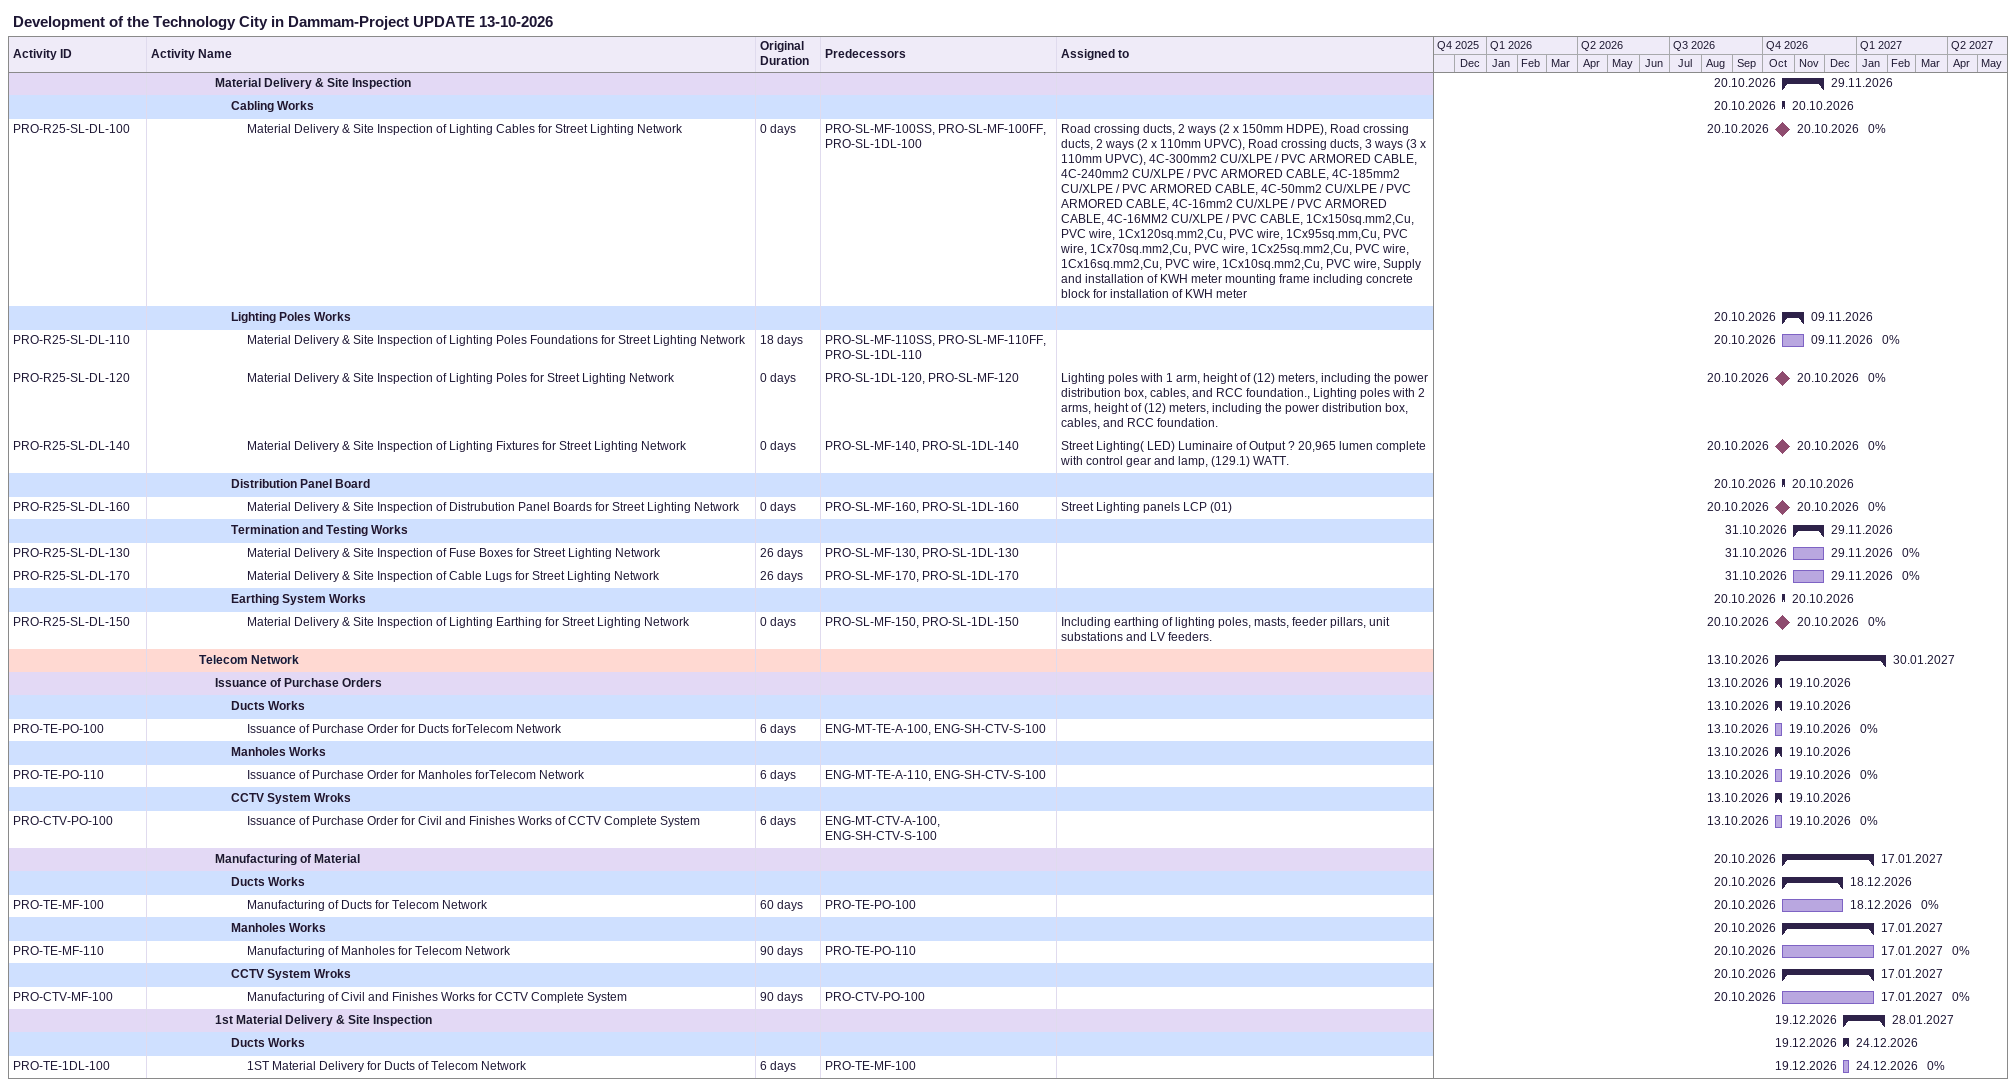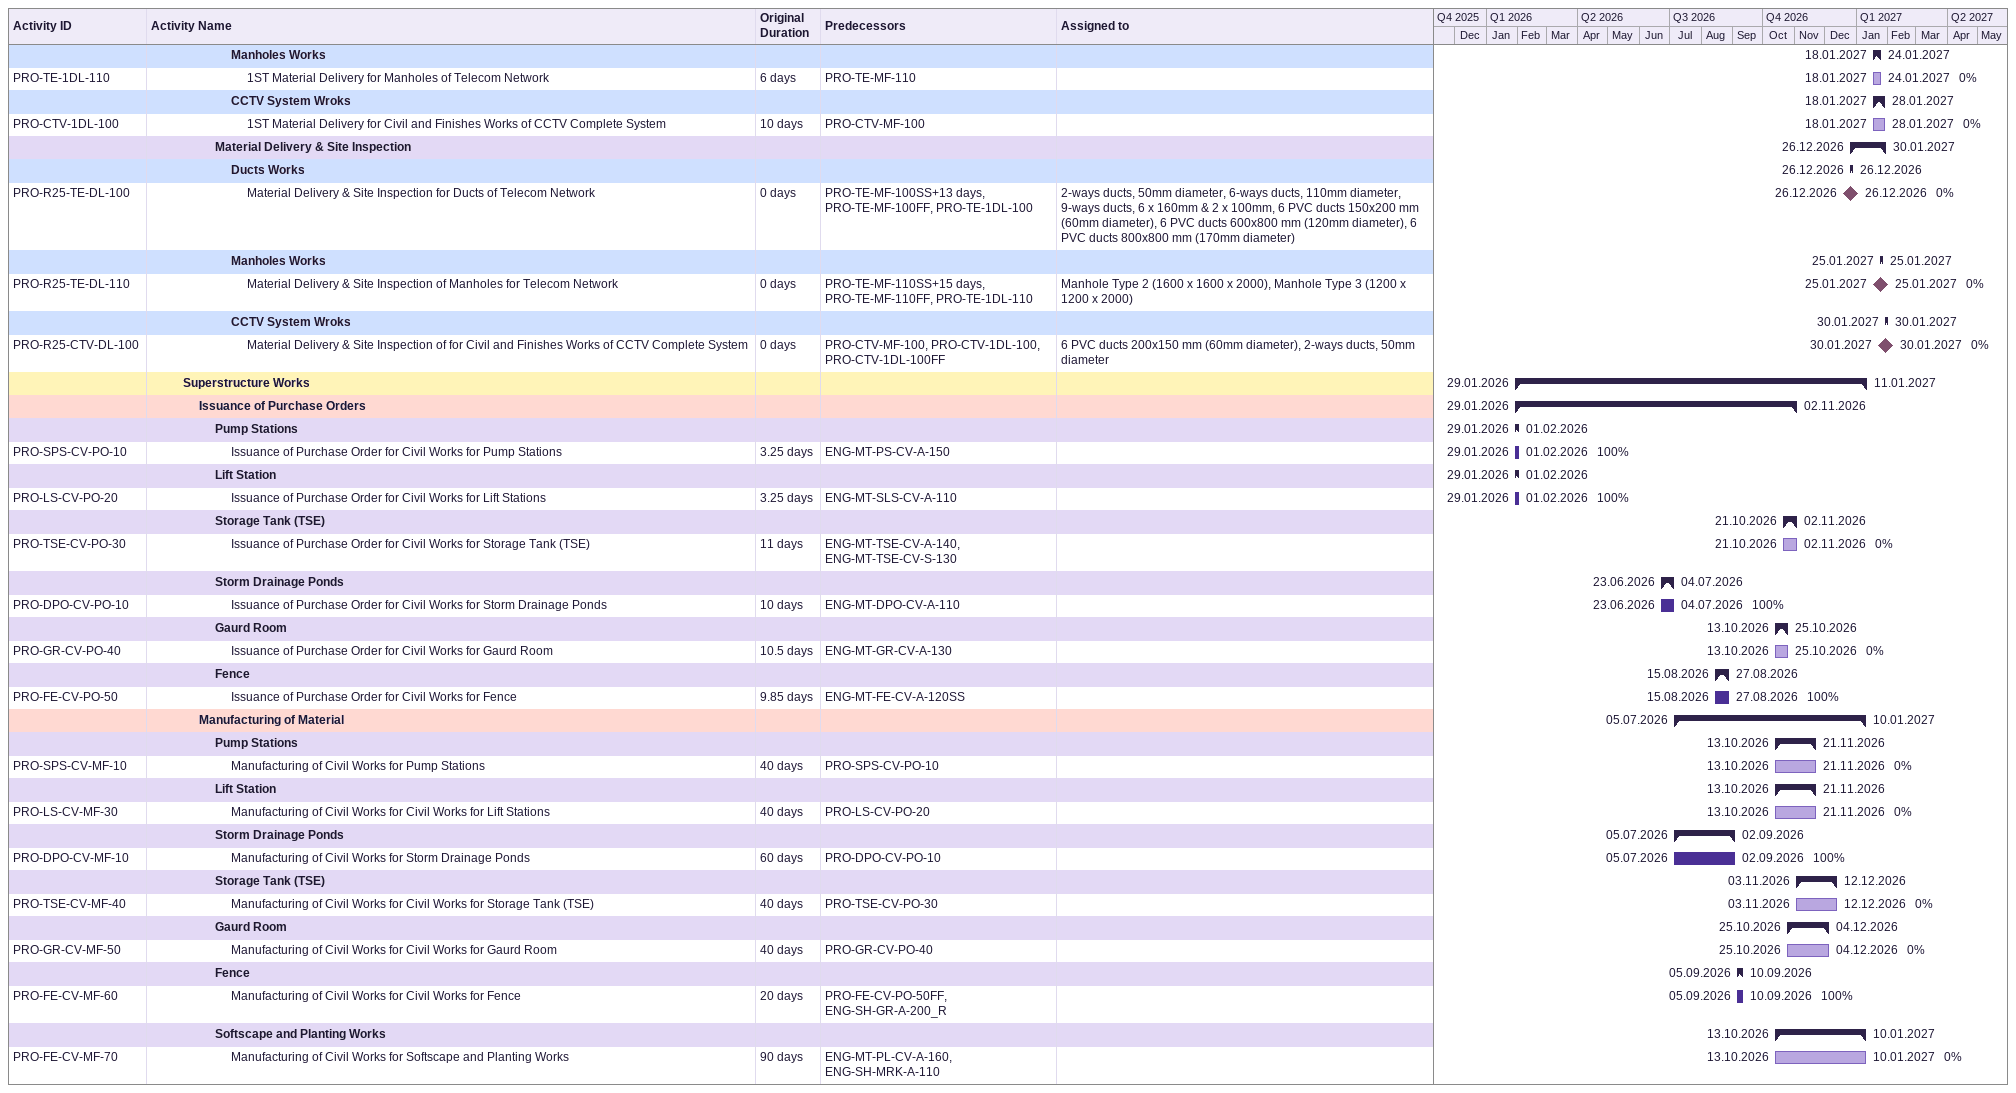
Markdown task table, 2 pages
Development of the Technology City in Dammam-Project UPDATE 13-10-2026

| ID | Level | Task | Original duration | Start | Finish | Predecessors | Resources | % complete |
|---|---|---|---|---|---|---|---|---|
|  | 5 | **Material Delivery & Site Inspection** |  | 2026-10-20 | 2026-11-29 |  |  |  |
|  | 6 | **Cabling Works** |  | 2026-10-20 | 2026-10-20 |  |  |  |
| PRO-R25-SL-DL-100 | 7 | Material Delivery & Site Inspection of Lighting Cables for Street Lighting Network | 0d | 2026-10-20 | 2026-10-20 | PRO-SL-MF-100SS, PRO-SL-MF-100FF, PRO-SL-1DL-100 | Road crossing ducts, 2 ways (2 x 150mm HDPE), Road crossing ducts, 2 ways (2 x 110mm UPVC), Road crossing ducts, 3 ways (3 x 110mm UPVC), 4C-300mm2 CU/XLPE / PVC ARMORED CABLE, 4C-240mm2 CU/XLPE / PVC ARMORED CABLE, 4C-185mm2 CU/XLPE / PVC ARMORED CABLE, 4C-50mm2 CU/XLPE / PVC ARMORED CABLE, 4C-16mm2 CU/XLPE / PVC ARMORED CABLE, 4C-16MM2 CU/XLPE / PVC CABLE, 1Cx150sq.mm2,Cu, PVC wire, 1Cx120sq.mm2,Cu, PVC wire, 1Cx95sq.mm,Cu, PVC wire, 1Cx70sq.mm2,Cu, PVC wire, 1Cx25sq.mm2,Cu, PVC wire, 1Cx16sq.mm2,Cu, PVC wire, 1Cx10sq.mm2,Cu, PVC wire, Supply and installation of KWH meter mounting frame including concrete block for installation of KWH meter | 0 |
|  | 6 | **Lighting Poles Works** |  | 2026-10-20 | 2026-11-09 |  |  |  |
| PRO-R25-SL-DL-110 | 7 | Material Delivery & Site Inspection of Lighting Poles Foundations for Street Lighting Network | 18d | 2026-10-20 | 2026-11-09 | PRO-SL-MF-110SS, PRO-SL-MF-110FF, PRO-SL-1DL-110 |  | 0 |
| PRO-R25-SL-DL-120 | 7 | Material Delivery & Site Inspection of Lighting Poles for Street Lighting Network | 0d | 2026-10-20 | 2026-10-20 | PRO-SL-1DL-120, PRO-SL-MF-120 | Lighting poles with 1 arm, height of (12) meters, including the power distribution box, cables, and RCC foundation., Lighting poles with 2 arms, height of (12) meters, including the power distribution box, cables, and RCC foundation. | 0 |
| PRO-R25-SL-DL-140 | 7 | Material Delivery & Site Inspection of Lighting Fixtures for Street Lighting Network | 0d | 2026-10-20 | 2026-10-20 | PRO-SL-MF-140, PRO-SL-1DL-140 | Street Lighting( LED) Luminaire of Output ? 20,965 lumen complete with control gear and lamp, (129.1) WATT. | 0 |
|  | 6 | **Distribution Panel Board** |  | 2026-10-20 | 2026-10-20 |  |  |  |
| PRO-R25-SL-DL-160 | 7 | Material Delivery & Site Inspection of Distrubution Panel Boards for Street Lighting Network | 0d | 2026-10-20 | 2026-10-20 | PRO-SL-MF-160, PRO-SL-1DL-160 | Street Lighting panels LCP (01) | 0 |
|  | 6 | **Termination and Testing Works** |  | 2026-10-31 | 2026-11-29 |  |  |  |
| PRO-R25-SL-DL-130 | 7 | Material Delivery & Site Inspection of Fuse Boxes for Street Lighting Network | 26d | 2026-10-31 | 2026-11-29 | PRO-SL-MF-130, PRO-SL-1DL-130 |  | 0 |
| PRO-R25-SL-DL-170 | 7 | Material Delivery & Site Inspection of Cable Lugs for Street Lighting Network | 26d | 2026-10-31 | 2026-11-29 | PRO-SL-MF-170, PRO-SL-1DL-170 |  | 0 |
|  | 6 | **Earthing System Works** |  | 2026-10-20 | 2026-10-20 |  |  |  |
| PRO-R25-SL-DL-150 | 7 | Material Delivery & Site Inspection of Lighting Earthing for Street Lighting Network | 0d | 2026-10-20 | 2026-10-20 | PRO-SL-MF-150, PRO-SL-1DL-150 | Including earthing of lighting poles, masts, feeder pillars, unit substations and LV feeders. | 0 |
|  | 4 | **Telecom Network** |  | 2026-10-13 | 2027-01-30 |  |  |  |
|  | 5 | **Issuance of Purchase Orders** |  | 2026-10-13 | 2026-10-19 |  |  |  |
|  | 6 | **Ducts Works** |  | 2026-10-13 | 2026-10-19 |  |  |  |
| PRO-TE-PO-100 | 7 | Issuance of Purchase Order for Ducts forTelecom Network | 6d | 2026-10-13 | 2026-10-19 | ENG-MT-TE-A-100, ENG-SH-CTV-S-100 |  | 0 |
|  | 6 | **Manholes Works** |  | 2026-10-13 | 2026-10-19 |  |  |  |
| PRO-TE-PO-110 | 7 | Issuance of Purchase Order for Manholes forTelecom Network | 6d | 2026-10-13 | 2026-10-19 | ENG-MT-TE-A-110, ENG-SH-CTV-S-100 |  | 0 |
|  | 6 | **CCTV System Wroks** |  | 2026-10-13 | 2026-10-19 |  |  |  |
| PRO-CTV-PO-100 | 7 | Issuance of Purchase Order for Civil and Finishes Works of CCTV Complete System | 6d | 2026-10-13 | 2026-10-19 | ENG-MT-CTV-A-100, ENG-SH-CTV-S-100 |  | 0 |
|  | 5 | **Manufacturing of Material** |  | 2026-10-20 | 2027-01-17 |  |  |  |
|  | 6 | **Ducts Works** |  | 2026-10-20 | 2026-12-18 |  |  |  |
| PRO-TE-MF-100 | 7 | Manufacturing of Ducts for Telecom Network | 60d | 2026-10-20 | 2026-12-18 | PRO-TE-PO-100 |  | 0 |
|  | 6 | **Manholes Works** |  | 2026-10-20 | 2027-01-17 |  |  |  |
| PRO-TE-MF-110 | 7 | Manufacturing of Manholes for Telecom Network | 90d | 2026-10-20 | 2027-01-17 | PRO-TE-PO-110 |  | 0 |
|  | 6 | **CCTV System Wroks** |  | 2026-10-20 | 2027-01-17 |  |  |  |
| PRO-CTV-MF-100 | 7 | Manufacturing of Civil and Finishes Works for CCTV Complete System | 90d | 2026-10-20 | 2027-01-17 | PRO-CTV-PO-100 |  | 0 |
|  | 5 | **1st Material Delivery & Site Inspection** |  | 2026-12-19 | 2027-01-28 |  |  |  |
|  | 6 | **Ducts Works** |  | 2026-12-19 | 2026-12-24 |  |  |  |
| PRO-TE-1DL-100 | 7 | 1ST Material Delivery for Ducts of Telecom Network | 6d | 2026-12-19 | 2026-12-24 | PRO-TE-MF-100 |  | 0 |
|  | 6 | **Manholes Works** |  | 2027-01-18 | 2027-01-24 |  |  |  |
| PRO-TE-1DL-110 | 7 | 1ST Material Delivery for Manholes of Telecom Network | 6d | 2027-01-18 | 2027-01-24 | PRO-TE-MF-110 |  | 0 |
|  | 6 | **CCTV System Wroks** |  | 2027-01-18 | 2027-01-28 |  |  |  |
| PRO-CTV-1DL-100 | 7 | 1ST Material Delivery for Civil and Finishes Works of CCTV Complete System | 10d | 2027-01-18 | 2027-01-28 | PRO-CTV-MF-100 |  | 0 |
|  | 5 | **Material Delivery & Site Inspection** |  | 2026-12-26 | 2027-01-30 |  |  |  |
|  | 6 | **Ducts Works** |  | 2026-12-26 | 2026-12-26 |  |  |  |
| PRO-R25-TE-DL-100 | 7 | Material Delivery & Site Inspection for Ducts of Telecom Network | 0d | 2026-12-26 | 2026-12-26 | PRO-TE-MF-100SS+13d, PRO-TE-MF-100FF, PRO-TE-1DL-100 | 2-ways ducts, 50mm diameter, 6-ways ducts, 110mm diameter, 9-ways ducts, 6 x 160mm & 2 x 100mm, 6 PVC ducts 150x200 mm (60mm diameter), 6 PVC ducts 600x800 mm (120mm diameter), 6 PVC ducts 800x800 mm (170mm diameter) | 0 |
|  | 6 | **Manholes Works** |  | 2027-01-25 | 2027-01-25 |  |  |  |
| PRO-R25-TE-DL-110 | 7 | Material Delivery & Site Inspection of Manholes for Telecom Network | 0d | 2027-01-25 | 2027-01-25 | PRO-TE-MF-110SS+15d, PRO-TE-MF-110FF, PRO-TE-1DL-110 | Manhole Type 2 (1600 x 1600 x 2000), Manhole Type 3 (1200 x 1200 x 2000) | 0 |
|  | 6 | **CCTV System Wroks** |  | 2027-01-30 | 2027-01-30 |  |  |  |
| PRO-R25-CTV-DL-100 | 7 | Material Delivery & Site Inspection of for Civil and Finishes Works of CCTV Complete System | 0d | 2027-01-30 | 2027-01-30 | PRO-CTV-MF-100, PRO-CTV-1DL-100, PRO-CTV-1DL-100FF | 6 PVC ducts 200x150 mm (60mm diameter), 2-ways ducts, 50mm diameter | 0 |
|  | 3 | **Superstructure Works** |  | 2026-01-29 | 2027-01-11 |  |  |  |
|  | 4 | **Issuance of Purchase Orders** |  | 2026-01-29 | 2026-11-02 |  |  |  |
|  | 5 | **Pump Stations** |  | 2026-01-29 | 2026-02-01 |  |  |  |
| PRO-SPS-CV-PO-10 | 6 | Issuance of Purchase Order for Civil Works for Pump Stations | 3.25d | 2026-01-29 | 2026-02-01 | ENG-MT-PS-CV-A-150 |  | 100 |
|  | 5 | **Lift Station** |  | 2026-01-29 | 2026-02-01 |  |  |  |
| PRO-LS-CV-PO-20 | 6 | Issuance of Purchase Order for Civil Works for Lift Stations | 3.25d | 2026-01-29 | 2026-02-01 | ENG-MT-SLS-CV-A-110 |  | 100 |
|  | 5 | **Storage Tank (TSE)** |  | 2026-10-21 | 2026-11-02 |  |  |  |
| PRO-TSE-CV-PO-30 | 6 | Issuance of Purchase Order for Civil Works for Storage Tank (TSE) | 11d | 2026-10-21 | 2026-11-02 | ENG-MT-TSE-CV-A-140, ENG-MT-TSE-CV-S-130 |  | 0 |
|  | 5 | **Storm Drainage Ponds** |  | 2026-06-23 | 2026-07-04 |  |  |  |
| PRO-DPO-CV-PO-10 | 6 | Issuance of Purchase Order for Civil Works for Storm Drainage Ponds | 10d | 2026-06-23 | 2026-07-04 | ENG-MT-DPO-CV-A-110 |  | 100 |
|  | 5 | **Gaurd Room** |  | 2026-10-13 | 2026-10-25 |  |  |  |
| PRO-GR-CV-PO-40 | 6 | Issuance of Purchase Order for Civil Works for Gaurd Room | 10.5d | 2026-10-13 | 2026-10-25 | ENG-MT-GR-CV-A-130 |  | 0 |
|  | 5 | **Fence** |  | 2026-08-15 | 2026-08-27 |  |  |  |
| PRO-FE-CV-PO-50 | 6 | Issuance of Purchase Order for Civil Works for Fence | 9.85d | 2026-08-15 | 2026-08-27 | ENG-MT-FE-CV-A-120SS |  | 100 |
|  | 4 | **Manufacturing of Material** |  | 2026-07-05 | 2027-01-10 |  |  |  |
|  | 5 | **Pump Stations** |  | 2026-10-13 | 2026-11-21 |  |  |  |
| PRO-SPS-CV-MF-10 | 6 | Manufacturing of Civil Works for Pump Stations | 40d | 2026-10-13 | 2026-11-21 | PRO-SPS-CV-PO-10 |  | 0 |
|  | 5 | **Lift Station** |  | 2026-10-13 | 2026-11-21 |  |  |  |
| PRO-LS-CV-MF-30 | 6 | Manufacturing of Civil Works for Civil Works for Lift Stations | 40d | 2026-10-13 | 2026-11-21 | PRO-LS-CV-PO-20 |  | 0 |
|  | 5 | **Storm Drainage Ponds** |  | 2026-07-05 | 2026-09-02 |  |  |  |
| PRO-DPO-CV-MF-10 | 6 | Manufacturing of Civil Works for Storm Drainage Ponds | 60d | 2026-07-05 | 2026-09-02 | PRO-DPO-CV-PO-10 |  | 100 |
|  | 5 | **Storage Tank (TSE)** |  | 2026-11-03 | 2026-12-12 |  |  |  |
| PRO-TSE-CV-MF-40 | 6 | Manufacturing of Civil Works for Civil Works for Storage Tank (TSE) | 40d | 2026-11-03 | 2026-12-12 | PRO-TSE-CV-PO-30 |  | 0 |
|  | 5 | **Gaurd Room** |  | 2026-10-25 | 2026-12-04 |  |  |  |
| PRO-GR-CV-MF-50 | 6 | Manufacturing of Civil Works for Civil Works for Gaurd Room | 40d | 2026-10-25 | 2026-12-04 | PRO-GR-CV-PO-40 |  | 0 |
|  | 5 | **Fence** |  | 2026-09-05 | 2026-09-10 |  |  |  |
| PRO-FE-CV-MF-60 | 6 | Manufacturing of Civil Works for Civil Works for Fence | 20d | 2026-09-05 | 2026-09-10 | PRO-FE-CV-PO-50FF, ENG-SH-GR-A-200_R |  | 100 |
|  | 5 | **Softscape and Planting Works** |  | 2026-10-13 | 2027-01-10 |  |  |  |
| PRO-FE-CV-MF-70 | 6 | Manufacturing of Civil Works for Softscape and Planting Works | 90d | 2026-10-13 | 2027-01-10 | ENG-MT-PL-CV-A-160, ENG-SH-MRK-A-110 |  | 0 |
